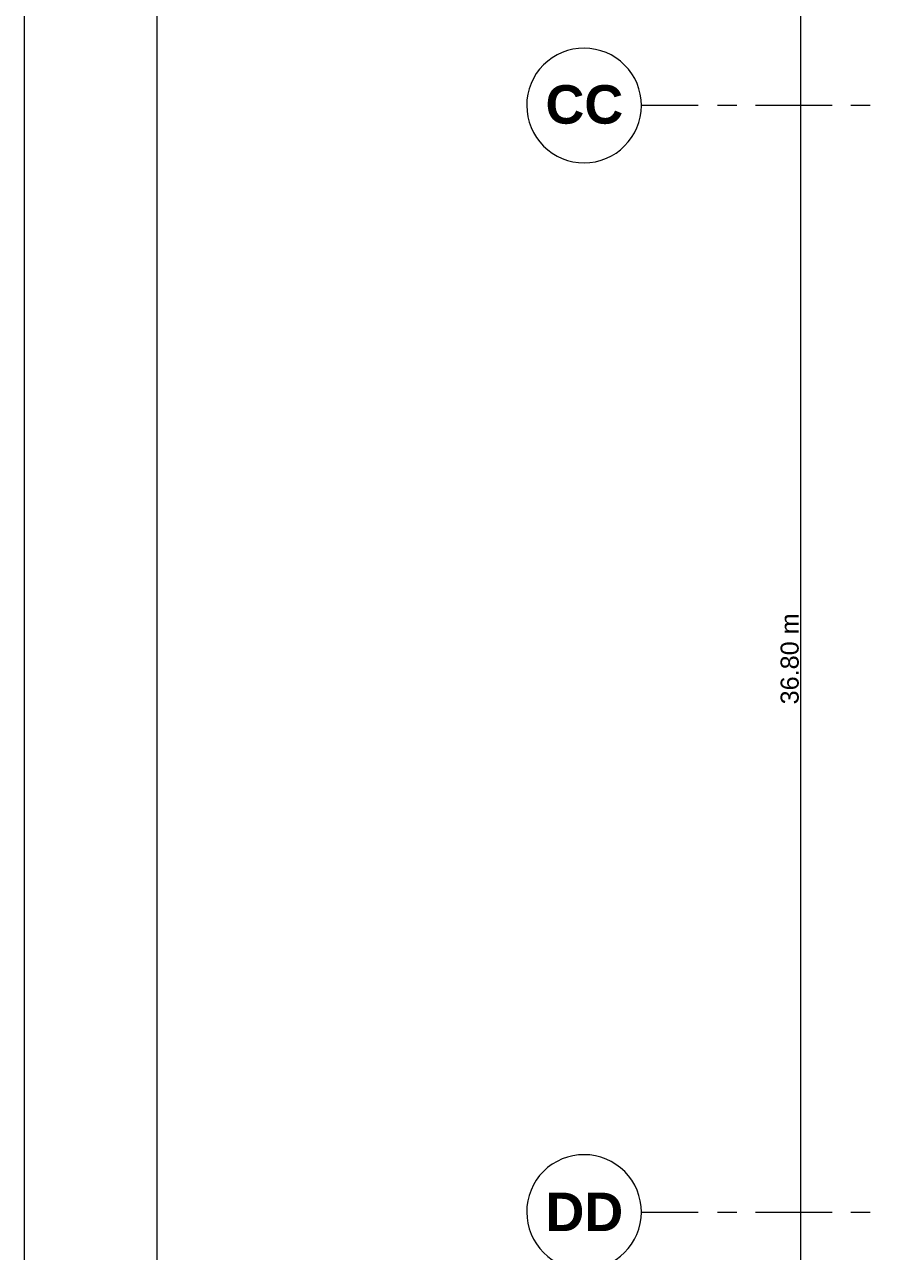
# Model space of a CAD drawing. Header units: metres. Extents: x -2 to 207, y -8 to 52.
# Drawn here: x -2.09 to 5.01, y 22.85 to 33.05 of the extents above; entities that cross this region are included whole.
import ezdxf

# ---------------------------------------------------------------- set-up
doc = ezdxf.new("R2010")
doc.units = ezdxf.units.M
for name, color, linetype, lineweight in [('HVAC - Ductos', 5, 'Continuous', 0), ('PDF_Text', 7, 'Continuous', 0), ('pie de plano', 7, 'Continuous', 0)]:
    doc.layers.add(name, color=color, linetype=linetype, lineweight=lineweight)
doc.layers.add('PDF_Geometry', color=7, linetype='Continuous', lineweight=0, true_color=0xaaaaaa)
doc.styles.add('PDF Helvetica', font='')
doc.styles.add('PDF Helvetica Bold', font='')
doc.styles.get('PDF Helvetica').set_extended_font_data('Helvetica')
doc.styles.get('PDF Helvetica Bold').set_extended_font_data('Helvetica', bold=True)

msp = doc.modelspace()

# ---------------------------------------------------------------- linework, layer by layer
at = {"layer": 'HVAC - Ductos', "color": 252, "lineweight": 0, "true_color": 0x939598}
msp.add_lwpolyline([(4.361, 9.138), (4.361, 46.401)], dxfattribs=at)
at = {"layer": 'PDF_Geometry', "lineweight": 0}
for points in [[(2.561, 32.848, 0.418212), (2.084, 32.372, 0.414636), (2.561, 31.895, 0.41105), (3.037, 32.372, 0.414636)], [(2.561, 23.653, 0.418243), (2.084, 23.176, 0.414658), (2.561, 22.7, 0.411072), (3.037, 23.176, 0.414666)]]:
    msp.add_lwpolyline(points, format="xyb", close=True, dxfattribs=at)
for points in [[(3.509, 32.372), (3.032, 32.372)], [(3.83, 32.372), (3.669, 32.372)], [(3.509, 23.172), (3.032, 23.172)], [(3.83, 23.172), (3.669, 23.172)]]:
    msp.add_lwpolyline(points, dxfattribs=at)
at = {"layer": 'PDF_Geometry', "color": 252, "lineweight": 0, "true_color": 0x939598}
for points in [[(4.622, 32.372), (3.985, 32.372)], [(4.938, 32.372), (4.778, 32.372)], [(4.622, 23.172), (3.985, 23.172)], [(4.938, 23.172), (4.778, 23.172)]]:
    msp.add_lwpolyline(points, dxfattribs=at)
at = {"layer": 'pie de plano', "color": 7, "lineweight": 0}
msp.add_lwpolyline([(87.881, 52.137), (87.881, -7.842), (-2.09, -7.842), (-2.09, 52.137)], close=True, dxfattribs=at)
msp.add_lwpolyline([(87.404, 51.326), (-0.99, 51.326), (-0.99, -7.177), (87.404, -7.177)], dxfattribs=at)

# ---------------------------------------------------------------- texts
at = {"layer": 'PDF_Text', "color": 253, "lineweight": 0, "true_color": 0xaaaaaa, "char_height": 0.3201, "attachment_point": 4, "style": 'PDF Helvetica Bold'}
for s, insert in [('CC', (2.24, 32.379)), ('DD', (2.24, 23.178))]:
    msp.add_mtext(s, dxfattribs=dict(at, insert=insert))
at = {"layer": 'PDF_Text', "color": 252, "lineweight": 0, "true_color": 0x939598, "insert": (4.27, 27.395), "char_height": 0.15, "attachment_point": 4, "rotation": 90, "style": 'PDF Helvetica'}
msp.add_mtext('36.80 m', dxfattribs=at)

doc.saveas('drawing.dxf')
